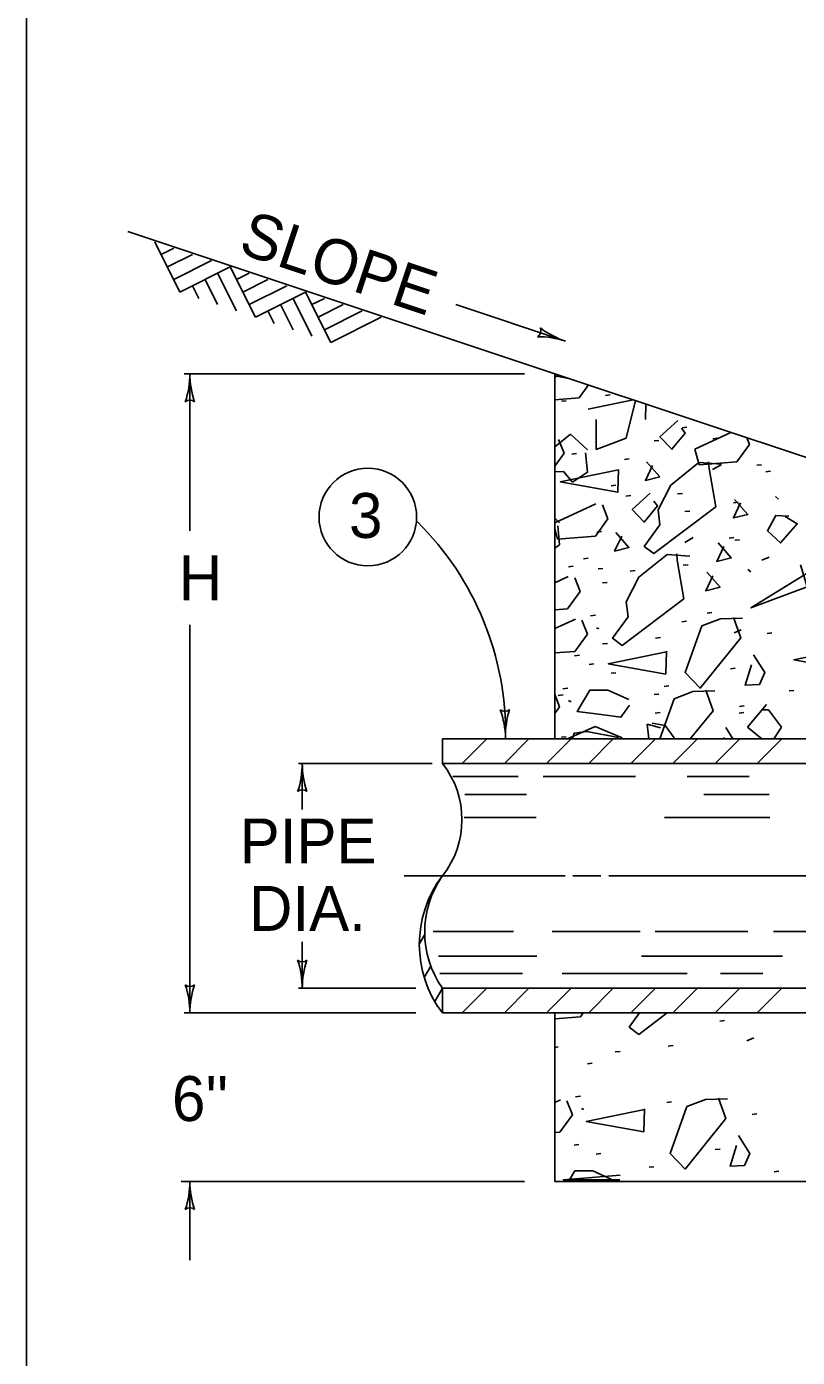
# Model space of a CAD drawing. Extents: x 1007 to 1035.5, y 1000.5 to 1021.5.
# Drawn here: x 1007 to 1010.43, y 1009.66 to 1015.58 of the extents above; entities that cross this region are included whole.
import ezdxf

# ---------------------------------------------------------------- set-up
doc = ezdxf.new("R2010")
doc.units = 0
for name, color, linetype in [('Level 1', 7, 'Continuous'), ('Level 10', 7, 'Continuous'), ('Level 11', 7, 'Continuous')]:
    doc.layers.add(name, color=color, linetype=linetype)

msp = doc.modelspace()

# ---------------------------------------------------------------- linework, layer by layer
at = {"layer": 'Level 1'}
for p, q in [((1007.4508, 1014.6681), (1009.35, 1014.0351)), ((1007.6823, 1014.3982), (1007.5704, 1014.6218)), ((1007.6543, 1014.5938), (1007.5984, 1014.5659)), ((1007.7382, 1014.5659), (1007.6263, 1014.51)), ((1007.822, 1014.538), (1007.6543, 1014.4542)), ((1007.9058, 1014.51), (1007.6823, 1014.3982)), ((1007.8499, 1014.3423), (1007.7941, 1014.4542)), ((1007.9338, 1014.3143), (1007.8499, 1014.4821)), ((1008.0177, 1014.2864), (1007.9058, 1014.51)), ((1007.9898, 1014.4821), (1007.9338, 1014.4541)), ((1007.7661, 1014.3703), (1007.7382, 1014.4262)), ((1008.0736, 1014.4541), (1007.9618, 1014.3982)), ((1008.1574, 1014.4262), (1007.9897, 1014.3423)), ((1008.2413, 1014.3982), (1008.0177, 1014.2864)), ((1008.3531, 1014.1746), (1008.2413, 1014.3982)), ((1008.1854, 1014.2305), (1008.1295, 1014.3423)), ((1008.2692, 1014.2026), (1008.1853, 1014.3703)), ((1008.3252, 1014.3703), (1008.2693, 1014.3423)), ((1008.4091, 1014.3423), (1008.2973, 1014.2863)), ((1008.909, 1014.3428), (1009.3982, 1014.1797)), ((1008.1016, 1014.2584), (1008.0736, 1014.3143)), ((1008.4928, 1014.3143), (1008.3252, 1014.2305)), ((1008.5768, 1014.2864), (1008.3531, 1014.1746)), ((1007.7007, 1014.0351), (1009.2155, 1014.0351)), ((1007.7265, 1013.3361), (1007.7265, 1014.0351)), ((1009.35, 1014.0351), (1016.7566, 1011.5663)), ((1009.35, 1012.4101), (1009.35, 1014.0351)), ((1007.7265, 1011.1913), (1007.7265, 1012.9182)), ((1008.85, 1012.4101), (1008.85, 1012.3008)), ((1008.85, 1012.4101), (1012.725, 1012.4101)), ((1008.9383, 1012.3008), (1009.0477, 1012.4101)), ((1009.1258, 1012.3008), (1009.2352, 1012.4101)), ((1009.3133, 1012.3008), (1009.4227, 1012.4101)), ((1009.5008, 1012.3008), (1009.6102, 1012.4101)), ((1009.6883, 1012.3008), (1009.7977, 1012.4101)), ((1009.8758, 1012.3008), (1009.9852, 1012.4101)), ((1010.0633, 1012.3008), (1010.1727, 1012.4101)), ((1010.2508, 1012.3008), (1010.3602, 1012.4101)), ((1008.2099, 1012.3008), (1008.8042, 1012.3008)), ((1008.2265, 1012.0966), (1008.2265, 1012.3008)), ((1008.85, 1012.3008), (1012.725, 1012.3008)), ((1009.1864, 1012.2432), (1008.8963, 1012.2432)), ((1009.7093, 1012.2432), (1009.2978, 1012.2432)), ((1010.2154, 1012.2432), (1009.9388, 1012.2432)), ((1009.2236, 1012.1634), (1008.9503, 1012.1634)), ((1010.3032, 1012.1634), (1010.013, 1012.1634)), ((1009.2674, 1012.0606), (1008.9469, 1012.0606)), ((1010.3066, 1012.0606), (1009.8376, 1012.0606)), ((1009.3958, 1011.8008), (1008.6801, 1011.8008)), ((1009.4296, 1011.8008), (1009.5546, 1011.8008)), ((1012.0276, 1011.8008), (1009.591, 1011.8008)), ((1009.1662, 1011.5541), (1008.8086, 1011.5541)), ((1009.7296, 1011.5541), (1009.3383, 1011.5541)), ((1010.2087, 1011.5541), (1009.7971, 1011.5541)), ((1010.8092, 1011.5541), (1010.3233, 1011.5541)), ((1008.2265, 1011.3008), (1008.2265, 1011.5078)), ((1008.7473, 1011.4973), (1008.7714, 1011.5393)), ((1009.2708, 1011.4436), (1008.8322, 1011.4436)), ((1010.3638, 1011.4436), (1009.7363, 1011.4436)), ((1008.7694, 1011.3485), (1008.7985, 1011.3988)), ((1009.2067, 1011.3664), (1008.8389, 1011.3664)), ((1009.9388, 1011.3664), (1009.3822, 1011.3664)), ((1010.2762, 1011.3664), (1010.0873, 1011.3664)), ((1008.2099, 1011.3008), (1008.7323, 1011.3008)), ((1008.8162, 1011.242), (1008.85, 1011.3008)), ((1008.85, 1011.3008), (1008.85, 1011.1913)), ((1008.85, 1011.3008), (1012.725, 1011.3008)), ((1008.9383, 1011.1913), (1009.0477, 1011.3007)), ((1009.1258, 1011.1913), (1009.2352, 1011.3007)), ((1009.3133, 1011.1913), (1009.4227, 1011.3008)), ((1009.5008, 1011.1913), (1009.6102, 1011.3008)), ((1009.6883, 1011.1913), (1009.7977, 1011.3008)), ((1009.8758, 1011.1913), (1009.9852, 1011.3008)), ((1010.0633, 1011.1913), (1010.1727, 1011.3008)), ((1010.2508, 1011.1913), (1010.3602, 1011.3008)), ((1007.7007, 1011.1913), (1008.7323, 1011.1913)), ((1009.35, 1011.1913), (1008.85, 1011.1913)), ((1009.35, 1010.4413), (1009.35, 1011.1913)), ((1009.35, 1011.1913), (1012.725, 1011.1913)), ((1007.6876, 1010.4413), (1009.2155, 1010.4413)), ((1007.7265, 1010.0909), (1007.7265, 1010.4413)), ((1009.35, 1010.4413), (1017.1313, 1010.4413))]:
    msp.add_line(p, q, dxfattribs=at)
for points in [[(1009.3686, 1014.0288), (1009.35, 1014.0203)], [(1009.35, 1014.0253), (1009.4119, 1014.0144)], [(1009.4586, 1013.9279), (1009.5, 1013.9851)], [(1009.35, 1013.9193), (1009.4586, 1013.9279)], [(1009.5971, 1013.9413), (1009.5757, 1013.9386)], [(1009.4007, 1013.9151), (1009.3793, 1013.9124)], [(1009.699, 1013.9188), (1009.4979, 1013.8773)], [(1009.6677, 1013.7483), (1009.7084, 1013.9156)], [(1009.754, 1013.8319), (1009.7558, 1013.8998)], [(1009.5343, 1013.831), (1009.5343, 1013.6977)], [(1009.8978, 1013.8268), (1009.8178, 1013.7548), (1009.8711, 1013.6988), (1009.9298, 1013.7708), (1009.9138, 1013.7922)], [(1009.4203, 1013.7655), (1009.35, 1013.7103)], [(1009.495, 1013.6962), (1009.4203, 1013.7655)], [(1009.5343, 1013.6977), (1009.6677, 1013.7483)], [(1009.9373, 1013.7973), (1009.916, 1013.7946)], [(1010.1336, 1013.7738), (1009.9731, 1013.6993)], [(1010.0739, 1013.7481), (1010.0525, 1013.7454)], [(1010.2158, 1013.7207), (1010.2043, 1013.7503)], [(1009.3912, 1013.6813), (1009.3672, 1013.7428)], [(1009.813, 1013.7383), (1009.7917, 1013.7357)], [(1009.9731, 1013.6993), (1009.9918, 1013.6299)], [(1010.1598, 1013.6433), (1010.2158, 1013.7207)], [(1009.35, 1013.6244), (1009.3912, 1013.6813)], [(1009.4465, 1013.6794), (1009.4252, 1013.6768)], [(1009.495, 1013.5975), (1009.487, 1013.6828)], [(1009.6812, 1013.6565), (1009.6598, 1013.6538)], [(1010.0924, 1013.6322), (1009.9911, 1013.6402), (1009.8658, 1013.5388), (1009.8098, 1013.4294), (1009.8178, 1013.3628), (1009.7483, 1013.2668), (1009.7911, 1013.2348), (1010.0658, 1013.4428), (1010.0364, 1013.6135), (1010.0338, 1013.6428)], [(1009.7852, 1013.6269), (1009.7532, 1013.5603), (1009.8173, 1013.5763), (1009.7585, 1013.6429)], [(1009.9918, 1013.6299), (1010.1598, 1013.6433)], [(1010.0524, 1013.6082), (1010.0898, 1013.6295)], [(1010.2703, 1013.6303), (1010.2488, 1013.6277)], [(1009.35, 1013.5983), (1009.3883, 1013.6002)], [(1009.6333, 1013.6068), (1009.3745, 1013.5533), (1009.6306, 1013.508), (1009.6333, 1013.6094)], [(1009.3883, 1013.6002), (1009.4283, 1013.5522)], [(1009.4283, 1013.5522), (1009.495, 1013.5975)], [(1010.3104, 1013.6009), (1010.2891, 1013.5983)], [(1009.6223, 1013.5387), (1009.6009, 1013.536)], [(1009.5333, 1013.4568), (1009.35, 1013.3716)], [(1009.5866, 1013.3901), (1009.5626, 1013.4514)], [(1009.6878, 1013.4928), (1009.6664, 1013.4902)], [(1009.7743, 1013.5029), (1009.6943, 1013.4309), (1009.7477, 1013.3749), (1009.8063, 1013.4469), (1009.7903, 1013.4683)], [(1009.9178, 1013.5028), (1009.8964, 1013.5001)], [(1010.177, 1013.4599), (1010.145, 1013.3933), (1010.209, 1013.4093), (1010.1503, 1013.4759)], [(1010.1664, 1013.4634), (1010.1451, 1013.4608)], [(1010.3458, 1013.4774), (1010.3325, 1013.4881)], [(1009.3716, 1013.3723), (1009.35, 1013.3923)], [(1009.5306, 1013.3128), (1009.5866, 1013.3901)], [(1009.9505, 1013.4242), (1009.9291, 1013.4215)], [(1010.3917, 1013.4019), (1010.333, 1013.4046), (1010.2957, 1013.3353), (1010.3543, 1013.2819), (1010.429, 1013.3673), (1010.3757, 1013.3993)], [(1009.35, 1013.3458), (1009.3625, 1013.2994)], [(1009.3716, 1013.2736), (1009.3636, 1013.3589)], [(1009.5578, 1013.3326), (1009.5364, 1013.3299)], [(1009.35, 1013.2588), (1009.3716, 1013.2736)], [(1009.3625, 1013.2994), (1009.5306, 1013.3128)], [(1009.6478, 1013.3128), (1009.6158, 1013.2461), (1009.6798, 1013.2621), (1009.6211, 1013.3288)], [(1009.929, 1013.2843), (1009.9663, 1013.3056)], [(1010.1028, 1013.2665), (1010.0708, 1013.1998), (1010.1348, 1013.2158), (1010.0762, 1013.2825)], [(1010.1468, 1013.3064), (1010.1254, 1013.3038)], [(1010.1721, 1013.2965), (1010.1507, 1013.2938)], [(1009.4988, 1013.2148), (1009.4775, 1013.2121)], [(1009.951, 1013.2234), (1009.8497, 1013.2314), (1009.7243, 1013.1301), (1009.6683, 1013.0207), (1009.6763, 1012.954), (1009.6069, 1012.858), (1009.6497, 1012.826), (1009.9243, 1013.034), (1009.895, 1013.2048), (1009.8923, 1013.2341)], [(1010.3032, 1013.2188), (1010.2712, 1013.2054)], [(1009.4325, 1013.1787), (1009.4112, 1013.176)], [(1009.5643, 1013.1689), (1009.543, 1013.1663)], [(1009.7073, 1013.1591), (1009.686, 1013.1564)], [(1009.943, 1013.1853), (1009.9217, 1013.1826)], [(1010.0536, 1013.136), (1010.0216, 1013.0693), (1010.0856, 1013.0853), (1010.0269, 1013.152)], [(1010.2224, 1013.1535), (1010.2091, 1013.1642)], [(1010.4731, 1013.1478), (1010.2224, 1012.993), (1010.4731, 1013.0864), (1010.4438, 1013.1851)], [(1009.4098, 1013.1328), (1009.35, 1013.1051)], [(1009.4632, 1013.0662), (1009.4392, 1013.1275)], [(1009.583, 1013.1068), (1009.5617, 1013.1041)], [(1009.4072, 1012.9888), (1009.4632, 1013.0662)], [(1009.35, 1012.9843), (1009.4072, 1012.9888)], [(1009.4416, 1012.9436), (1009.35, 1012.9011)], [(1009.4949, 1012.8769), (1009.4709, 1012.9383)], [(1009.5307, 1012.9601), (1009.5093, 1012.9574)], [(1009.9364, 1012.9339), (1009.9151, 1012.9313)], [(1010.1858, 1012.9478), (1010.0871, 1012.9451), (1010.0044, 1012.9131), (1009.9298, 1012.705), (1009.9964, 1012.6357), (1010.1778, 1012.8598), (1010.1458, 1012.9504)], [(1010.0487, 1012.9726), (1010.0273, 1012.9699)], [(1009.4389, 1012.7996), (1009.4949, 1012.8769)], [(1009.5457, 1012.8998), (1009.535, 1012.9051)], [(1009.8196, 1012.8613), (1009.7983, 1012.8587)], [(1010.1798, 1012.8948), (1010.1478, 1012.8815)], [(1010.316, 1012.8815), (1010.2947, 1012.8788)], [(1009.35, 1012.7926), (1009.4389, 1012.7996)], [(1009.5839, 1012.8352), (1009.5626, 1012.8325)], [(1009.8463, 1012.7976), (1009.5877, 1012.7443), (1009.8437, 1012.6989), (1009.8463, 1012.8003)], [(1010.6727, 1012.8155), (1010.4139, 1012.7622), (1010.67, 1012.7168), (1010.6727, 1012.8182)], [(1009.4596, 1012.7828), (1009.4383, 1012.7802)], [(1009.5241, 1012.7441), (1009.5028, 1012.7414)], [(1010.2258, 1012.7397), (1010.1965, 1012.649), (1010.2605, 1012.6517), (1010.2845, 1012.705), (1010.2338, 1012.785)], [(1009.6223, 1012.7048), (1009.6009, 1012.7022)], [(1010.1524, 1012.7244), (1010.1311, 1012.7218)], [(1009.4073, 1012.6362), (1009.3859, 1012.6335)], [(1009.679, 1012.585), (1009.5857, 1012.6277), (1009.5057, 1012.6277), (1009.4497, 1012.5317), (1009.5563, 1012.5183), (1009.6443, 1012.5077), (1009.6817, 1012.561)], [(1009.8579, 1012.6459), (1009.8366, 1012.6433)], [(1009.9637, 1012.6212), (1009.881, 1012.5892)], [(1010.0624, 1012.6238), (1009.9637, 1012.6212)], [(1010.0544, 1012.5358), (1010.0223, 1012.6265)], [(1010.4143, 1012.6263), (1010.3928, 1012.6236)], [(1009.3715, 1012.553), (1009.35, 1012.608)], [(1009.3867, 1012.6067), (1009.3653, 1012.604)], [(1009.4223, 1012.5758), (1009.4116, 1012.5812)], [(1009.813, 1012.61), (1009.7917, 1012.6073)], [(1009.881, 1012.5892), (1009.8168, 1012.4101)], [(1010.2925, 1012.5637), (1010.2072, 1012.4623)], [(1009.35, 1012.5233), (1009.3715, 1012.553)], [(1009.8187, 1012.5281), (1009.7973, 1012.5254)], [(1009.9527, 1012.4101), (1010.0544, 1012.5358)], [(1010.1917, 1012.5281), (1010.1703, 1012.5254)], [(1010.1926, 1012.5576), (1010.1713, 1012.5549)], [(1010.3005, 1012.5397), (1010.2712, 1012.5397)], [(1010.3592, 1012.4623), (1010.3005, 1012.5397)], [(1009.5297, 1012.465), (1009.4063, 1012.4101)], [(1009.4923, 1012.4437), (1009.4363, 1012.4357)], [(1009.6337, 1012.4169), (1009.4923, 1012.4437)], [(1009.6497, 1012.4143), (1009.5297, 1012.465)], [(1009.8204, 1012.4597), (1009.7617, 1012.4757)], [(1009.7617, 1012.4757), (1009.7691, 1012.4101)], [(1009.8418, 1012.4703), (1009.7831, 1012.481)], [(1009.8818, 1012.4143), (1009.8418, 1012.4703)], [(1010.1428, 1012.4101), (1010.1104, 1012.4611)], [(1010.2072, 1012.4623), (1010.2716, 1012.4101)], [(1010.3244, 1012.4101), (1010.3592, 1012.4623)], [(1009.4007, 1012.4202), (1009.3793, 1012.4175)], [(1009.4363, 1012.4357), (1009.4288, 1012.4101)], [(1009.8785, 1012.4101), (1009.8818, 1012.4143)], [(1010.1024, 1012.4158), (1010.1006, 1012.4101)], [(1009.35, 1011.1647), (1009.4638, 1011.1738)], [(1009.4638, 1011.1738), (1009.4765, 1011.1913)], [(1009.7275, 1011.1913), (1009.6815, 1011.1278)], [(1009.7243, 1011.0958), (1009.8505, 1011.1913)], [(1010.1053, 1011.1575), (1010.0838, 1011.1548)], [(1009.6815, 1011.1278), (1009.7243, 1011.0958)], [(1010.2363, 1011.0798), (1010.2043, 1011.0664)], [(1009.3657, 1011.0397), (1009.35, 1011.0377)], [(1009.8762, 1011.0463), (1009.8548, 1011.0436)], [(1009.5162, 1010.9678), (1009.4948, 1010.9651)], [(1009.6405, 1011.0201), (1009.6192, 1011.0174)], [(1009.3748, 1010.8046), (1009.35, 1010.793)], [(1009.4281, 1010.7379), (1009.4041, 1010.7993)], [(1009.4638, 1010.8211), (1009.4425, 1010.8184)], [(1009.8696, 1010.7949), (1009.8483, 1010.7923)], [(1010.119, 1010.8088), (1010.0203, 1010.8061), (1009.9376, 1010.7741), (1009.8629, 1010.566), (1009.9296, 1010.4967), (1010.111, 1010.7208), (1010.0789, 1010.8114)], [(1009.3721, 1010.6606), (1009.4281, 1010.7379)], [(1009.4788, 1010.7608), (1009.4682, 1010.7661)], [(1009.7487, 1010.7614), (1009.49, 1010.7081), (1009.746, 1010.6628), (1009.7487, 1010.7641)], [(1010.2492, 1010.7425), (1010.2278, 1010.7398)], [(1009.35, 1010.6588), (1009.3721, 1010.6606)], [(1010.159, 1010.6007), (1010.1297, 1010.51), (1010.1937, 1010.5127), (1010.2177, 1010.566), (1010.167, 1010.646)], [(1009.4573, 1010.6051), (1009.4359, 1010.6024)], [(1009.5554, 1010.5658), (1009.5341, 1010.5632)], [(1010.0856, 1010.5854), (1010.0643, 1010.5828)], [(1009.4388, 1010.4887), (1009.4113, 1010.4413)], [(1009.5188, 1010.4887), (1009.4388, 1010.4887)], [(1009.6122, 1010.446), (1009.5188, 1010.4887)], [(1009.7911, 1010.5069), (1009.7698, 1010.5043)], [(1009.6415, 1010.47), (1009.3882, 1010.4487), (1009.6388, 1010.4487)], [(1010.3474, 1010.4873), (1010.326, 1010.4846)]]:
    msp.add_lwpolyline(points, dxfattribs=at)
msp.add_circle((1008.5182, 1013.3973), 0.2171, dxfattribs=at)
for centre, radius, start, end in [((1009.2573, 1014.2267), 0.0312, 300.33672, 22.45341), ((1009.5217, 1014.5502), 0.3906, 232.90928, 251.55601), ((1009.2746, 1013.8091), 0.3906, 71.56212, 90.23091), ((1009.2746, 1013.8091), 0.3906, 71.5499, 71.56212), ((1007.3359, 1014.0351), 0.3906, 341.34716, 359.99389), ((1008.1171, 1014.0351), 0.3906, 179.98778, 180), ((1008.1171, 1014.0351), 0.3906, 180, 198.66878), ((1007.7265, 1013.8865), 0.0312, 48.7746, 130.89129), ((1007.8125, 1012.4372), 1.3184, 359.05396, 45.35961), ((1009.1276, 1012.5639), 0.0312, 229.98014, 312.09683), ((1008.7401, 1012.4072), 0.3906, 1.20554, 19.87432), ((1009.5212, 1012.4236), 0.3906, 162.5527, 181.19943), ((1008.7401, 1012.4072), 0.3906, 1.19332, 1.20554), ((1007.8359, 1012.3008), 0.3906, 341.34716, 359.99389), ((1008.6171, 1012.3008), 0.3906, 180, 198.66878), ((1008.6171, 1012.3008), 0.3906, 179.98778, 180), ((1008.5339, 1012.0508), 0.4031, 321.66643, 38.33357), ((1008.2265, 1012.1522), 0.0312, 48.7746, 130.89129), ((1009.2503, 1011.4961), 0.5031, 142.72362, 217.27638), ((1009.2071, 1011.5508), 0.4359, 144.99905, 215.00095), ((1008.2265, 1011.4493), 0.0312, 228.7746, 310.89129), ((1007.8359, 1011.3008), 0.3906, 0, 18.66878), ((1008.6171, 1011.3008), 0.3906, 161.34716, 179.99389), ((1007.7265, 1011.3399), 0.0312, 228.7746, 310.89129), ((1007.3359, 1011.1913), 0.3906, 0, 18.66878), ((1008.1171, 1011.1913), 0.3906, 161.34716, 179.99389), ((1007.8359, 1011.3008), 0.3906, 359.98778, 0), ((1007.3359, 1011.1913), 0.3906, 359.98778, 0), ((1007.3359, 1010.4413), 0.3906, 341.34716, 359.99389), ((1008.1171, 1010.4413), 0.3906, 179.98778, 180), ((1008.1171, 1010.4413), 0.3906, 180, 198.66878), ((1007.7265, 1010.2928), 0.0312, 48.7746, 130.89129)]:
    msp.add_arc(centre, radius, start, end, dxfattribs=at)
at = {"layer": 'Level 10'}
msp.add_line((1007, 1021.5), (1007, 1000.5), dxfattribs=at)
at = {"layer": 'Level 11'}
msp.add_lwpolyline([(1007, 1000.5), (1035.5, 1000.5), (1035.5, 1021.5), (1007, 1021.5)], close=True, dxfattribs=at)

# ---------------------------------------------------------------- texts
at = {"layer": 'Level 1'}
msp.add_text('SLOPE', height=0.2, rotation=341.56505, dxfattribs=at).set_placement((1007.9358, 1014.5745))
for s, p in [('3', (1008.4345, 1013.3043)), ('H', (1007.6766, 1013.0272)), ('PIPE', (1007.9478, 1011.856)), ('DIA.', (1007.9895, 1011.556)), ("6''", (1007.6468, 1010.71))]:
    msp.add_text(s, height=0.2, dxfattribs=at).set_placement(p)

doc.saveas('drawing.dxf')
